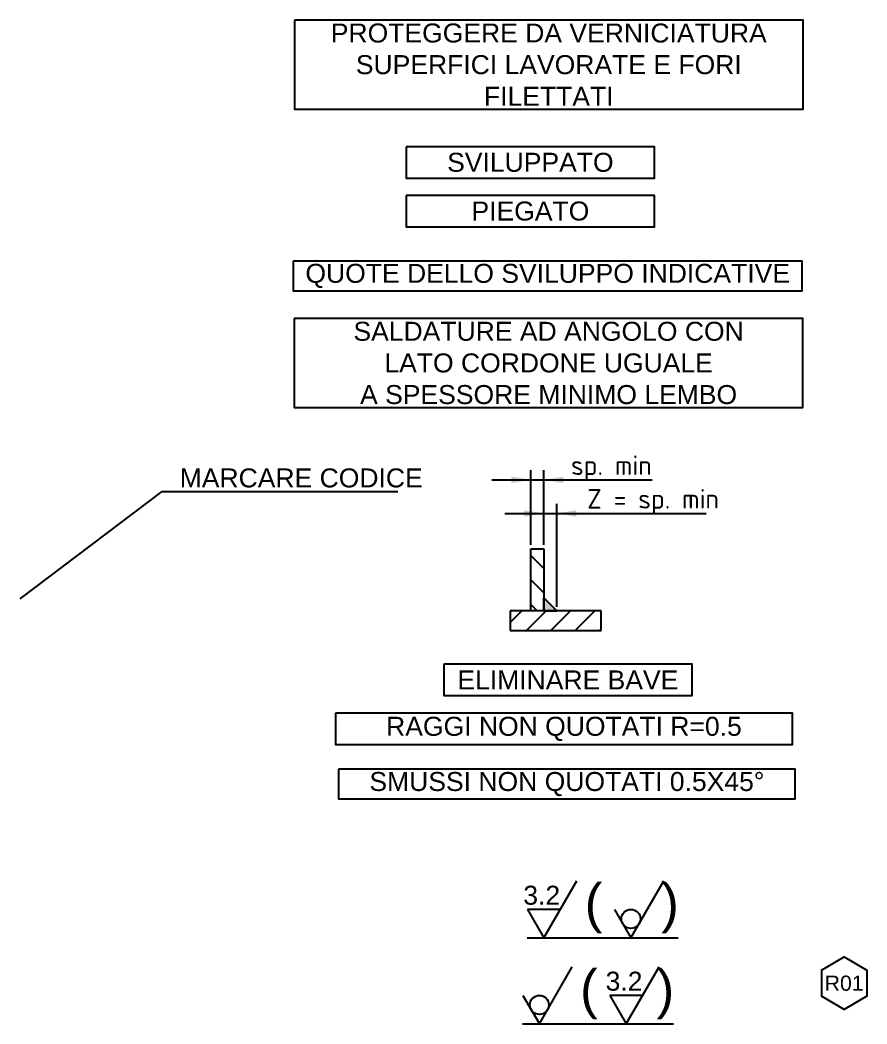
# Model space of a CAD drawing. Header units: millimetres. Extents: x -173 to 841, y -8 to 594.
# Drawn here: x -172.5 to -16.3, y 23.4 to 208.5 of the extents above; entities that cross this region are included whole.
import ezdxf
from ezdxf import colors
from ezdxf.entities.mleader import LeaderData, LeaderLine
from ezdxf.enums import TextEntityAlignment as Align
from ezdxf.math import Vec2, Vec3

# ---------------------------------------------------------------- set-up
doc = ezdxf.new("R2010")
doc.units = ezdxf.units.MM
doc.layers.add('Default', color=7, linetype='Continuous')
doc.styles.add('SEACAD_Arial', font='arial.ttf')
doc.styles.add('SEACAD_Solid_Edge_ISO', font='')
doc.styles.add('SEACAD_Solid_Edge_ISOB', font='seisobd.ttf')
doc.styles.get('SEACAD_Solid_Edge_ISO').set_extended_font_data('Solid Edge ISO')
doc.dimstyles.new('ISO_3.6', dxfattribs={"dimtxt": 3.6, "dimasz": 3.6, "dimexe": 1.8, "dimexo": 0.72, "dimgap": 0.9, "dimtad": 1, "dimtxsty": 'SEACAD_Solid_Edge_ISO', "dimblk1": '_SE_FILLED', "dimblk2": '_SE_FILLED', "dimsah": 1, "dimcen": 1.8, "dimadec": 1, "dimazin": 0, "dimtfac": 0.6, "dimtdec": 3, "dimtmove": 0, "dimatfit": 3, "dimfxl": 1, "dimarcsym": 0})

# ---------------------------------------------------------------- blocks, each defined once
blk = doc.blocks.new('SEANNOT_GROUP')
at = {"layer": 'Default', "color": 7, "linetype": 'Continuous'}
for p, q in [((-59.86, 39.28), (-53.8, 49.78)), ((-62.89, 44.53), (-59.86, 39.28))]:
    blk.add_line(p, q, dxfattribs=at)
blk.add_circle((-59.86, 42.78), 1.75, dxfattribs=at)
blk = doc.blocks.new('SEANNOT_GROUP1')
at = {"layer": 'Default', "color": 7, "linetype": 'Continuous'}
for p, q in [((-75.9, 39.28), (-69.84, 49.78)), ((-78.93, 44.53), (-75.9, 39.28)), ((-72.87, 44.53), (-78.93, 44.53))]:
    blk.add_line(p, q, dxfattribs=at)
at = {"layer": 'Default', "color": 7, "linetype": 'Continuous', "style": 'SEACAD_Arial'}
blk.add_text('3.2', height=3.5, dxfattribs=at).set_placement((-79.71, 48.9), align=Align.TOP_LEFT)
blk = doc.blocks.new('SEANNOT_GROUP2')
at = {"layer": 'Default', "color": 7, "linetype": 'Continuous'}
for p, q in [((-60.72, 23.42), (-54.65, 33.92)), ((-63.75, 28.67), (-60.72, 23.42)), ((-57.68, 28.67), (-63.75, 28.67))]:
    blk.add_line(p, q, dxfattribs=at)
at = {"layer": 'Default', "color": 7, "linetype": 'Continuous', "style": 'SEACAD_Arial'}
blk.add_text('3.2', height=3.5, dxfattribs=at).set_placement((-64.53, 33.05), align=Align.TOP_LEFT)
blk = doc.blocks.new('SEANNOT_GROUP3')
at = {"layer": 'Default', "color": 7, "linetype": 'Continuous'}
for p, q in [((-76.75, 23.42), (-70.69, 33.92)), ((-79.79, 28.67), (-76.75, 23.42))]:
    blk.add_line(p, q, dxfattribs=at)
blk.add_circle((-76.75, 26.92), 1.75, dxfattribs=at)
blk = doc.blocks.new('_SE_FILLED')
at = {"color": 0}
blk.add_line((0, 0), (-1, 0), dxfattribs=at)
blk.add_solid([(0, 0), (-1, -0.1665), (-1, 0.1665), (0, 0)], dxfattribs=at)
blk = doc.blocks.new('SEANNOT_GROUP5')
at = {"layer": 'Default', "color": 7, "linetype": 'Continuous'}
blk.add_line((-24.73, 33.36), (-24.73, 28.51), dxfattribs=at)
blk.add_lwpolyline([(-24.73, 33.36), (-20.53, 35.78), (-16.33, 33.36), (-16.33, 28.51), (-20.53, 26.08), (-24.73, 28.51)], dxfattribs=at)
at = {"layer": 'Default', "color": 7, "linetype": 'Continuous', "style": 'SEACAD_Arial'}
blk.add_text('R01', height=2.8, dxfattribs=at).set_placement((-24.12, 32.33), align=Align.TOP_LEFT)
blk = doc.blocks.new('DMBLK231')
at = {"layer": 'Default', "linetype": 'Continuous'}
for points in [[(0.24, 28.35), (0.24, 27.15), (3.84, 27.75)], [(9.83, 28.35), (6.23, 27.75), (9.83, 27.15)]]:
    blk.add_hatch(color=7, dxfattribs=at).paths.add_polyline_path(points)
at = {"layer": 'Default', "color": 7, "linetype": 'Continuous'}
for p, q in [((3.84, 15.77), (3.84, 29.55)), ((6.23, 15.77), (6.23, 29.55)), ((-3.36, 27.75), (26.24, 27.75))]:
    blk.add_line(p, q, dxfattribs=at)
at = {"layer": 'Default', "color": 7, "linetype": 'Continuous', "style": 'SEACAD_Solid_Edge_ISOB'}
blk.add_text('sp. min', height=3.6, dxfattribs=at).set_placement((11.25, 32.25), align=Align.TOP_LEFT)
blk = doc.blocks.new('DMBLK232')
at = {"layer": 'Default', "linetype": 'Continuous'}
for points in [[(2.63, 22.16), (2.63, 20.96), (6.23, 21.56)], [(12.22, 22.16), (8.62, 21.56), (12.22, 20.96)]]:
    blk.add_hatch(color=7, dxfattribs=at).paths.add_polyline_path(points)
at = {"layer": 'Default', "color": 7, "linetype": 'Continuous'}
for p, q in [((6.23, 15.77), (6.23, 23.36)), ((8.62, 4.35), (8.62, 23.36)), ((-0.97, 21.56), (36.17, 21.56))]:
    blk.add_line(p, q, dxfattribs=at)
at = {"layer": 'Default', "color": 7, "linetype": 'Continuous', "style": 'SEACAD_Solid_Edge_ISOB'}
blk.add_text('Z = sp. min', height=3.6, dxfattribs=at).set_placement((14.23, 26.06), align=Align.TOP_LEFT)
blk = doc.blocks.new('Blocco5')
at = {"layer": 'Default', "linetype": 'Continuous'}
h = blk.add_hatch(dxfattribs=at)
h.set_pattern_fill('LINE', angle=135, style=0)
h.paths.add_polyline_path([(6.228, 3.633), (6.228, 15.05), (3.84, 15.05), (3.84, 3.633)])
blk.add_hatch(color=7, dxfattribs=at).paths.add_polyline_path([(6.228, 6.02), (6.228, 3.633), (8.615, 3.633)])
h = blk.add_hatch(dxfattribs=at)
h.set_pattern_fill('LINE', angle=45, style=0)
h.paths.add_polyline_path([(0, 0), (16.815, 0), (16.815, 3.633), (0, 3.633)])
at = {"layer": 'Default', "color": 7, "linetype": 'Continuous'}
for p, q in [((3.84, 3.633), (3.84, 15.05)), ((3.84, 15.05), (6.228, 15.05)), ((6.228, 15.05), (6.228, 3.633)), ((6.228, 6.02), (8.615, 3.633)), ((6.228, 3.633), (6.228, 6.02)), ((16.815, 3.633), (0, 3.633)), ((0, 3.633), (0, 0)), ((6.228, 3.633), (8.615, 3.633)), ((16.815, 0), (16.815, 3.633)), ((0, 0), (16.815, 0))]:
    blk.add_line(p, q, dxfattribs=at)
for base, p1, p2, text, picture, middle in [((3.84, 27.751), (3.84, 15.05), (6.228, 15.05), '\\A1;sp. min {}', 'DMBLK231', (9.988, 27.751)), ((6.228, 21.557), (6.228, 3.633), (8.615, 3.633), '\\A1;Z = sp. min {}', 'DMBLK232', (12.965, 21.557))]:
    dim = blk.add_linear_dim(base=base, p1=p1, p2=p2, angle=0, text=text, dimstyle='ISO_3.6', dxfattribs=at)
    dim.commit()
    dim.dimension.update_dxf_attribs({"geometry": picture, "text_midpoint": middle, "dimtype": 161})

msp = doc.modelspace()

# ---------------------------------------------------------------- linework, layer by layer
at = {"layer": 'Default', "color": 7, "linetype": 'Continuous'}
for p, q in [((-78.97938951, 39.27696509), (-51.16578119, 39.27696509)), ((-79.83619324, 23.42100666), (-52.02258492, 23.42100666))]:
    msp.add_line(p, q, dxfattribs=at)
for points in [[(-121.93765043, 208.50189712), (-121.93765043, 192.06711452), (-28.09341912, 192.06711452), (-28.09341912, 208.50189712), (-121.93765043, 208.50189712)], [(-101.30772473, 185.14533352), (-101.30772473, 179.36992245), (-55.50329103, 179.36992245), (-55.50329103, 185.14533352), (-101.30772473, 185.14533352)], [(-101.30772473, 176.16024755), (-101.30772473, 170.38483648), (-55.50329103, 170.38483648), (-55.50329103, 176.16024755), (-101.30772473, 176.16024755)], [(-122.1329263, 164.06827072), (-122.1329263, 158.58999985), (-28.28869499, 158.58999985), (-28.28869499, 164.06827072), (-122.1329263, 164.06827072)], [(-121.96909823, 153.484219), (-121.96909823, 137.04943639), (-28.12486692, 137.04943639), (-28.12486692, 153.484219), (-121.96909823, 153.484219)], [(-94.39942299, 89.73090852), (-94.39942299, 83.95549745), (-48.5949893, 83.95549745), (-48.5949893, 89.73090852), (-94.39942299, 89.73090852)], [(-114.33997993, 80.70034642), (-114.33997993, 74.92493535), (-30.09169498, 74.92493535), (-30.09169498, 80.70034642), (-114.33997993, 80.70034642)], [(-113.77648646, 70.37442983), (-113.77648646, 64.89615896), (-29.55833795, 64.89615896), (-29.55833795, 70.37442983), (-113.77648646, 70.37442983)]]:
    msp.add_lwpolyline(points, dxfattribs=at)

# ---------------------------------------------------------------- block references
at = {"layer": 'Default', "color": 7}
msp.add_blockref('Blocco5', (-82.16548355, 95.97703749), dxfattribs=at)
at = {"layer": 'Default'}
for name in ['SEANNOT_GROUP1', 'SEANNOT_GROUP', 'SEANNOT_GROUP5', 'SEANNOT_GROUP3', 'SEANNOT_GROUP2']:
    msp.add_blockref(name, (0, 0), dxfattribs=at)

# ---------------------------------------------------------------- texts
for s, insert, char_height, width, attachment_point in [('{\\fArial|b0||i0||c0|p34;\\C7;\\H3.5;\\W1.;PROTEGGERE DA VERNICIATURA\\P}{\\fArial|b0||i0||c0|p34;\\C7;\\H3.5;\\W1.;SUPERFICI LAVORATE E FORI \\P}{\\fArial|b0||i0||c0|p34;\\C7;\\H3.5;\\W1.;FILETTATI}', (-75.01553478, 200.28450582), 3.5, 93.8442313142, 5), ('{\\fArial|b0||i0||c0|p34;\\C7;\\H3.5;\\W1.;SVILUPPATO }', (-78.40550788, 182.25762799), 3.5, 45.8044336943, 5), ('{\\fArial|b0||i0||c0|p34;\\C7;\\H3.5;\\W1.;PIEGATO}', (-78.40550788, 173.27254201), 3.5, 45.8044336943, 5), ('{\\fArial|b0||i0||c0|p34;\\C7;\\H3.5;\\W1.;QUOTE DELLO SVILUPPO INDICATIVE}', (-75.21081064, 161.32913528), 3.5, 93.8442313142, 5), ('{\\fArial|b0||i0||c0|p34;\\C7;\\H3.5;\\W1.;SALDATURE AD ANGOLO CON\\P}{\\fArial|b0||i0||c0|p34;\\C7;\\H3.5;\\W1.;LATO CORDONE UGUALE\\P}{\\fArial|b0||i0||c0|p34;\\C7;\\H3.5;\\W1.;A SPESSORE MINIMO LEMBO}', (-75.04698258, 145.2668277), 3.5, 93.8442313142, 5), ('{\\fArial|b0||i0||c0|p34;\\C7;\\H3.5;\\W1.;ELIMINARE BAVE  }', (-71.49720614, 86.84320298), 3.5, 45.8044336943, 5), ('{\\fArial|b0||i0||c0|p34;\\C7;\\H3.5;\\W1.;RAGGI NON QUOTATI R=0.5  }', (-72.21583746, 77.81264089), 3.5, 84.2482849563, 5), ('{\\fArial|b0||i0||c0|p34;\\C7;\\H3.5;\\W1.;SMUSSI NON QUOTATI 0.5X45°  }', (-71.66741221, 67.6352944), 3.5, 84.2181485051, 5), ('{\\fArial|b0||i0||c0|p34;\\C7;\\H7.;\\W1.;(    )}', (-68.39237066, 49.25667989), 7, 19.8049371721, 1), ('{\\fArial|b0||i0||c0|p34;\\C7;\\H7.;\\W1.;(    )}', (-69.24917439, 33.40072146), 7, 19.8049371721, 1)]:
    msp.add_mtext(s, dxfattribs=dict(at, insert=insert, char_height=char_height, width=width, attachment_point=attachment_point))

# ---------------------------------------------------------------- leaders
at = {"layer": 'Default', "color": 7, "linetype": 'Continuous'}
ml = msp.add_multileader_mtext('Standard', dxfattribs=at)
ml.set_content('{\\pxsm0.9;\\fArial|b0||i0||c0|p34;\\W1.;MARCARE CODICE\\P}', color=256)
ml.set_leader_properties()
ml.set_arrow_properties(name='_SE_FILLED')
ml.build(insert=Vec2(0, 0))
ml.multileader.update_dxf_attribs({"text_left_attachment_type": 5, "text_right_attachment_type": 5, "dogleg_length": 1.23275689, "arrow_head_size": 3.5})
ctx = ml.context
ctx.base_point, ctx.char_height, ctx.arrow_head_size = Vec3(-145.08584064, 121.57883972), 3.5, 3.5
ctx.left_attachment, ctx.right_attachment = 5, 5
notes = []
notes.append((ctx, [(0, (1, 1, 0), (-146.31859752, 121.57883972), (1, 0), 1.23275689, [(0, [(-172.53134247, 101.79316262)], 0, [])])]))
ctx.mtext.insert = Vec3(-143.08584064, 125.83833972)
for ctx, leaders in notes:
    for number, flags, end, landing, length, lines in leaders:
        leader = LeaderData()
        leader.index, (leader.has_last_leader_line, leader.has_dogleg_vector, leader.attachment_direction) = number, flags
        leader.last_leader_point, leader.dogleg_vector, leader.dogleg_length = Vec3(end), Vec3(landing), length
        for number, points, colour, breaks in lines:
            line = LeaderLine()
            line.index, line.vertices, line.color, line.breaks = number, Vec3.list(points), colors.encode_raw_color(colour), breaks
            leader.lines.append(line)
        ctx.leaders.append(leader)

doc.saveas('drawing.dxf')
